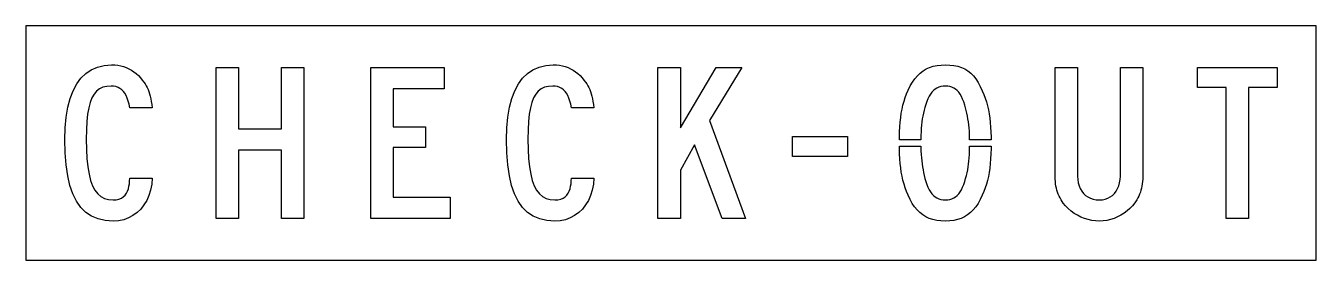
# Model space of a CAD drawing. Extents: x 0 to 99, y 0 to 18.
import ezdxf

# ---------------------------------------------------------------- set-up
doc = ezdxf.new("R2010")
doc.units = 0
doc.layers.add('CUT', color=7, linetype='Continuous')
doc.layers.add('OUTSIDE', color=1, linetype='Continuous')

msp = doc.modelspace()

# ---------------------------------------------------------------- linework, layer by layer
at = {"layer": 'CUT'}
for points in [[(7.7868, 12.447), (7.7004, 12.6441), (7.602, 12.8168), (7.4904, 12.9664), (7.3644, 13.0916), (7.2264, 13.1936), (7.0752, 13.2725), (6.9096, 13.3293), (6.7296, 13.3617), (6.5376, 13.3733), (6.2076, 13.3501), (5.9148, 13.2806), (5.6544, 13.1612), (5.4288, 12.9872), (5.2332, 12.7577), (5.0688, 12.4678), (4.9332, 12.1154), (4.8252, 11.698), (4.7436, 11.211), (4.686, 10.6522), (4.6536, 10.018), (4.6428, 9.3049), (4.6548, 8.5119), (4.6932, 7.8), (4.758, 7.167), (4.8504, 6.6093), (4.9704, 6.127), (5.1216, 5.7154), (5.3028, 5.3733), (5.5152, 5.0986), (5.7612, 4.8887), (6.0408, 4.7414), (6.3552, 4.6557), (6.7056, 4.6267), (6.9432, 4.6429), (7.1496, 4.6904), (7.3296, 4.767), (7.482, 4.869), (7.6104, 4.9942), (7.716, 5.1403), (7.8012, 5.3038), (7.866, 5.4823), (7.914, 5.6736), (7.9452, 5.8742), (7.9632, 6.0829), (7.9692, 6.2951), (9.6948, 6.2951), (9.66, 5.8278), (9.576, 5.3872), (9.4476, 4.9733), (9.276, 4.5907), (9.0648, 4.2417), (8.8164, 3.9299), (8.5332, 3.6586), (8.22, 3.429), (7.8768, 3.2458), (7.5084, 3.1113), (7.1172, 3.0278), (6.7056, 3), (6.0936, 3.0417), (5.5392, 3.167), (5.0436, 3.378), (4.6032, 3.6748), (4.2192, 4.0586), (3.8904, 4.5304), (3.6132, 5.0904), (3.39, 5.742), (3.2184, 6.4829), (3.096, 7.3177), (3.024, 8.2441), (3, 9.2643), (3.0252, 10.1641), (3.102, 10.9884), (3.228, 11.7397), (3.4044, 12.4145), (3.63, 13.0139), (3.906, 13.5357), (4.23, 13.9797), (4.6032, 14.3449), (5.0256, 14.6301), (5.496, 14.8354), (6.0132, 14.9594), (6.5796, 15), (6.8184, 14.9919), (7.0524, 14.9664), (7.2792, 14.9246), (7.4988, 14.8667), (7.7124, 14.7913), (7.9164, 14.7009), (8.112, 14.593), (8.298, 14.4701), (8.4744, 14.331), (8.64, 14.1768), (8.7948, 14.0064), (8.9376, 13.8209), (9.0468, 13.6794), (9.1452, 13.5403), (9.2328, 13.3988), (9.312, 13.2539), (9.3804, 13.1043), (9.4428, 12.9467), (9.4968, 12.7774), (9.5448, 12.5977), (9.588, 12.4017), (9.6276, 12.1896), (9.6624, 11.9577), (9.6948, 11.7049), (7.9692, 11.7049), (7.92, 11.9774), (7.86, 12.2243)], [(41.586, 12.6441), (41.4876, 12.8168), (41.376, 12.9664), (41.25, 13.0916), (41.112, 13.1936), (40.9608, 13.2725), (40.7952, 13.3293), (40.6152, 13.3617), (40.4232, 13.3733), (40.0932, 13.3501), (39.8004, 13.2806), (39.54, 13.1612), (39.3144, 12.9872), (39.1188, 12.7577), (38.9544, 12.4678), (38.8188, 12.1154), (38.7108, 11.698), (38.6292, 11.211), (38.5716, 10.6522), (38.5392, 10.018), (38.5284, 9.3049), (38.5404, 8.5119), (38.5788, 7.8), (38.6436, 7.167), (38.736, 6.6093), (38.856, 6.127), (39.0072, 5.7154), (39.1884, 5.3733), (39.4008, 5.0986), (39.6468, 4.8887), (39.9264, 4.7414), (40.2408, 4.6557), (40.5912, 4.6267), (40.8288, 4.6429), (41.0352, 4.6904), (41.2152, 4.767), (41.3676, 4.869), (41.496, 4.9942), (41.6016, 5.1403), (41.6868, 5.3038), (41.7516, 5.4823), (41.7996, 5.6736), (41.8308, 5.8742), (41.8488, 6.0829), (41.8548, 6.2951), (43.5804, 6.2951), (43.5456, 5.8278), (43.4616, 5.3872), (43.3332, 4.9733), (43.1616, 4.5907), (42.9504, 4.2417), (42.702, 3.9299), (42.4188, 3.6586), (42.1056, 3.429), (41.7624, 3.2458), (41.394, 3.1113), (41.0028, 3.0278), (40.5912, 3), (39.9792, 3.0417), (39.4248, 3.167), (38.9292, 3.378), (38.4888, 3.6748), (38.1048, 4.0586), (37.776, 4.5304), (37.4988, 5.0904), (37.2756, 5.742), (37.104, 6.4829), (36.9816, 7.3177), (36.9096, 8.2441), (36.8856, 9.2643), (36.9108, 10.1641), (36.9876, 10.9884), (37.1136, 11.7397), (37.29, 12.4145), (37.5156, 13.0139), (37.7916, 13.5357), (38.1156, 13.9797), (38.4888, 14.3449), (38.9112, 14.6301), (39.3816, 14.8354), (39.8988, 14.9594), (40.4652, 15), (40.704, 14.9919), (40.938, 14.9664), (41.1648, 14.9246), (41.3844, 14.8667), (41.598, 14.7913), (41.802, 14.7009), (41.9976, 14.593), (42.1836, 14.4701), (42.36, 14.331), (42.5256, 14.1768), (42.6804, 14.0064), (42.8232, 13.8209), (42.9324, 13.6794), (43.0308, 13.5403), (43.1184, 13.3988), (43.1976, 13.2539), (43.266, 13.1043), (43.3284, 12.9467), (43.3824, 12.7774), (43.4304, 12.5977), (43.4736, 12.4017), (43.5132, 12.1896), (43.548, 11.9577), (43.5804, 11.7049), (41.8548, 11.7049), (41.8056, 11.9774), (41.7456, 12.2243), (41.6724, 12.447)], [(72.348, 10.4006), (72.3192, 10.6325), (72.2844, 10.8539), (72.2448, 11.0696), (72.2004, 11.2806), (72.15, 11.4881), (72.0948, 11.6968), (72.0348, 11.909), (71.9568, 12.1513), (71.8728, 12.3704), (71.7804, 12.5664), (71.6808, 12.7403), (71.5728, 12.8922), (71.4552, 13.022), (71.3304, 13.131), (71.196, 13.2191), (71.052, 13.2875), (70.8984, 13.3351), (70.734, 13.3641), (70.5612, 13.3733), (70.3776, 13.3641), (70.206, 13.3351), (70.0452, 13.2875), (69.8964, 13.2214), (69.7572, 13.1345), (69.6288, 13.0278), (69.51, 12.9003), (69.4008, 12.753), (69.3, 12.5838), (69.2064, 12.3936), (69.1224, 12.1826), (69.0444, 11.9496), (68.976, 11.7281), (68.9148, 11.509), (68.862, 11.291), (68.8152, 11.0707), (68.7768, 10.847), (68.7444, 10.6174), (68.7192, 10.3786), (68.6988, 10.1293), (68.6844, 9.8672), (68.6736, 9.589), (68.6676, 9.2945), (68.6674, 9.251), (67.0255, 9.251), (67.0272, 9.4464), (67.0392, 9.8499), (67.0584, 10.2336), (67.086, 10.5977), (67.1244, 10.9455), (67.1712, 11.2783), (67.2288, 11.5971), (67.2984, 11.9043), (67.3788, 12.2012), (67.4724, 12.4899), (67.578, 12.7716), (67.698, 13.0475), (67.86, 13.3768), (68.0328, 13.6725), (68.2164, 13.9368), (68.412, 14.1687), (68.6208, 14.3704), (68.8452, 14.5432), (69.0852, 14.6858), (69.3408, 14.8017), (69.6156, 14.8899), (69.9096, 14.9525), (70.2252, 14.9884), (70.5612, 15), (70.8972, 14.9884), (71.2116, 14.9513), (71.5044, 14.8887), (71.7792, 14.8006), (72.0336, 14.6835), (72.2712, 14.5374), (72.492, 14.3623), (72.6972, 14.1571), (72.888, 13.9194), (73.0644, 13.6493), (73.2288, 13.3455), (73.3824, 13.007), (73.5012, 12.7229), (73.6068, 12.4377), (73.7004, 12.1501), (73.7808, 11.8557), (73.8504, 11.5542), (73.908, 11.2423), (73.956, 10.9177), (73.9932, 10.578), (74.0208, 10.2209), (74.0412, 9.8441), (74.052, 9.4441), (74.0536, 9.251), (72.4114, 9.251), (72.4104, 9.3339), (72.4032, 9.6272), (72.39, 9.9009), (72.3708, 10.1583)], [(14.6052, 3.2029), (14.6052, 14.7971), (16.3308, 14.7971), (16.3308, 10.0783), (19.6152, 10.0783), (19.6152, 14.7971), (21.342, 14.7971), (21.342, 3.2029), (19.6152, 3.2029), (19.6152, 8.4504), (16.3308, 8.4504), (16.3308, 3.2029)], [(28.1868, 13.1693), (28.1868, 10.2406), (30.6708, 10.2406), (30.6708, 8.6545), (28.1868, 8.6545), (28.1868, 4.8307), (32.5656, 4.8307), (32.5656, 3.2029), (26.4612, 3.2029), (26.4612, 14.7971), (32.1024, 14.7971), (32.1024, 13.1693)], [(50.2164, 3.2029), (48.4908, 3.2029), (48.4908, 14.7971), (50.2164, 14.7971), (50.2164, 10.1594), (52.9536, 14.7971), (54.9324, 14.7971), (52.4484, 10.7287), (55.2276, 3.2029), (53.4168, 3.2029), (51.312, 8.8574), (50.2164, 6.9049)], [(85.656, 5.8533), (85.6296, 5.6829), (85.596, 5.5217), (85.5552, 5.3675), (85.5084, 5.2168), (85.4532, 5.0707), (85.3896, 4.9246), (85.3176, 4.7774), (85.2384, 4.6267), (85.08, 4.3983), (84.9, 4.1814), (84.702, 3.9774), (84.486, 3.7896), (84.2556, 3.6168), (84.012, 3.4626), (83.7564, 3.327), (83.4912, 3.2133), (83.2188, 3.1217), (82.9404, 3.0545), (82.6584, 3.0139), (82.3752, 3), (82.08, 3.0128), (81.7884, 3.0522), (81.5004, 3.1159), (81.2184, 3.2041), (80.9436, 3.3154), (80.6808, 3.4475), (80.4288, 3.5994), (80.1912, 3.771), (79.9716, 3.9612), (79.7688, 4.1675), (79.5864, 4.3901), (79.428, 4.6267), (79.3476, 4.7774), (79.2768, 4.9246), (79.2132, 5.0707), (79.158, 5.2168), (79.11, 5.3675), (79.0692, 5.5217), (79.0368, 5.6829), (79.0092, 5.8533), (78.99, 6.0342), (78.9756, 6.2278), (78.9672, 6.4354), (78.9648, 6.6603), (78.9648, 14.7971), (80.6904, 14.7971), (80.6904, 6.4574), (80.7048, 6.1907), (80.7456, 5.9403), (80.8116, 5.7084), (80.9028, 5.4951), (81.0168, 5.3014), (81.1536, 5.1299), (81.312, 4.9814), (81.4896, 4.8574), (81.6852, 4.7588), (81.8988, 4.6858), (82.1292, 4.6417), (82.3752, 4.6267), (82.6008, 4.6417), (82.8156, 4.6858), (83.016, 4.7588), (83.202, 4.8574), (83.3712, 4.9814), (83.5224, 5.1299), (83.6544, 5.3014), (83.766, 5.4951), (83.8548, 5.7084), (83.9208, 5.9403), (83.9616, 6.1907), (83.9748, 6.4574), (83.9748, 14.7971), (85.7016, 14.7971), (85.7016, 6.6603), (85.6992, 6.4354), (85.6908, 6.2278), (85.6764, 6.0342)], [(92.0832, 13.2516), (89.8944, 13.2516), (89.8944, 14.7971), (96, 14.7971), (96, 13.2516), (93.81, 13.2516), (93.81, 3.2029), (92.0832, 3.2029)], [(63.042, 7.9623), (58.8312, 7.9623), (58.8312, 9.509), (63.042, 9.509)], [(73.8504, 6.4307), (73.7808, 6.127), (73.7004, 5.8336), (73.6068, 5.5484), (73.5012, 5.269), (73.3824, 4.993), (73.2288, 4.6626), (73.062, 4.3646), (72.882, 4.098), (72.6876, 3.8614), (72.4788, 3.6551), (72.2556, 3.4777), (72.0156, 3.3293), (71.76, 3.2087), (71.4876, 3.1159), (71.1972, 3.051), (70.8876, 3.0128), (70.5612, 3), (70.2144, 3.0128), (69.8928, 3.051), (69.5928, 3.1159), (69.3132, 3.2087), (69.054, 3.3293), (68.814, 3.4777), (68.5908, 3.6551), (68.3832, 3.8614), (68.1924, 4.098), (68.0148, 4.3646), (67.8504, 4.6626), (67.698, 4.993), (67.578, 5.2771), (67.4724, 5.5623), (67.3788, 5.851), (67.2984, 6.1455), (67.2288, 6.4481), (67.1712, 6.7623), (67.1244, 7.0904), (67.086, 7.4336), (67.0584, 7.7965), (67.0392, 8.1791), (67.0272, 8.5872), (67.0259, 8.749), (68.6682, 8.749), (68.6688, 8.6754), (68.676, 8.3901), (68.6892, 8.1212), (68.7084, 7.8672), (68.7324, 7.6261), (68.7612, 7.393), (68.7948, 7.167), (68.8344, 6.9455), (68.8788, 6.7252), (68.9292, 6.5049), (68.9844, 6.2812), (69.0444, 6.0504), (69.1224, 5.8174), (69.2064, 5.6064), (69.3, 5.4162), (69.4008, 5.247), (69.51, 5.0997), (69.6288, 4.9722), (69.7572, 4.8655), (69.8964, 4.7786), (70.0452, 4.7125), (70.206, 4.6649), (70.3776, 4.6359), (70.5612, 4.6267), (70.734, 4.6359), (70.8984, 4.6649), (71.052, 4.7125), (71.196, 4.7786), (71.3304, 4.8655), (71.4552, 4.9722), (71.5728, 5.0997), (71.6808, 5.247), (71.7804, 5.4162), (71.8728, 5.6064), (71.9568, 5.8174), (72.0348, 6.0504), (72.1044, 6.28), (72.1644, 6.5026), (72.2184, 6.7206), (72.264, 6.9386), (72.3024, 7.1577), (72.3348, 7.3826), (72.36, 7.6168), (72.3804, 7.8614), (72.396, 8.1212), (72.4056, 8.3994), (72.4116, 8.6974), (72.412, 8.749), (74.0533, 8.749), (74.052, 8.5861), (74.0412, 8.1768), (74.0208, 7.7907), (73.9932, 7.4243), (73.956, 7.0777), (73.908, 6.7472)]]:
    msp.add_lwpolyline(points, close=True, dxfattribs=at)
at = {"layer": 'OUTSIDE'}
msp.add_lwpolyline([(0, 0), (99, 0), (99, 18), (0, 18)], close=True, dxfattribs=at)

doc.saveas('drawing.dxf')
